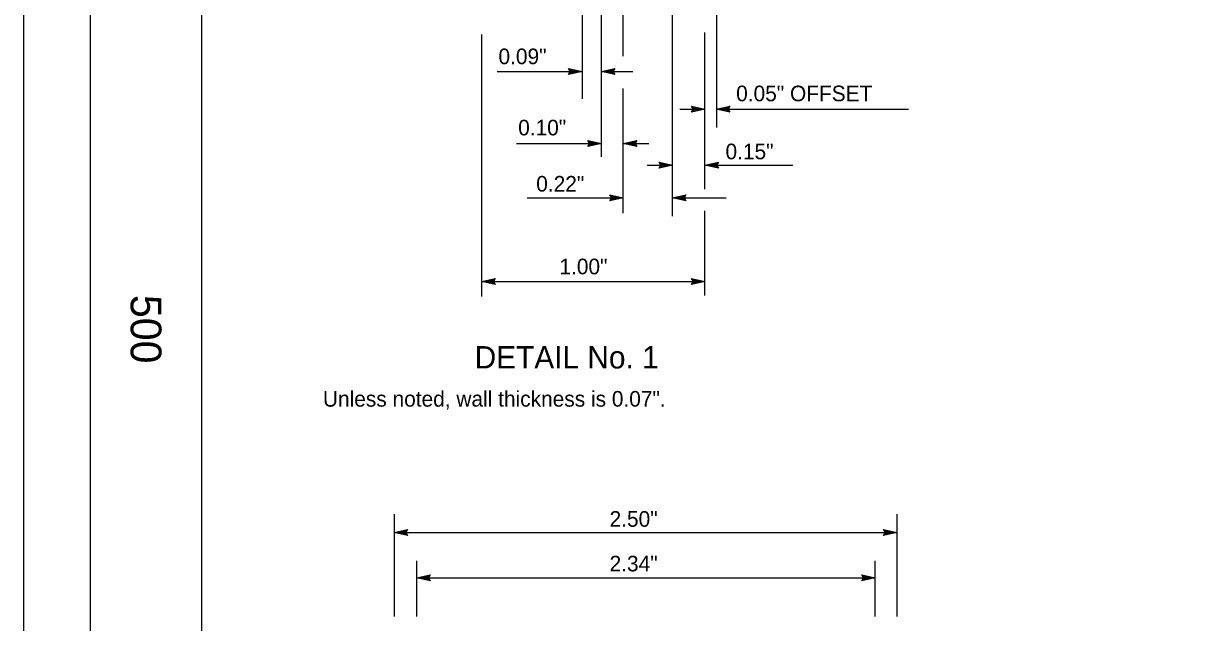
# Model space of a CAD drawing. Extents: x -894 to 866, y -472 to 714.
# Drawn here: x -894 to -369, y -8 to 261 of the extents above; entities that cross this region are included whole.
import ezdxf

# ---------------------------------------------------------------- set-up
doc = ezdxf.new("R2010")
doc.units = 0
for name, color, linetype in [('border_PLOTTING-ELEMENTS', 7, 'Continuous'), ('border_rw_22x34_Cut_Lines', 7, 'Continuous'), ('border_SHEET', 7, 'Continuous'), ('border_WITHIN-BORDER-anno', 7, 'Continuous'), ('tcd_SIGN-PANEL-anno', 7, 'Continuous')]:
    doc.layers.add(name, color=color, linetype=linetype)

msp = doc.modelspace()

# ---------------------------------------------------------------- linework, layer by layer
at = {"layer": 'border_PLOTTING-ELEMENTS'}
for points in [[(-894.04, -472.44), (865.96, -472.44), (865.96, 713.56), (-894.04, 713.56)], [(-864.04, 670.56), (835.96, 670.56), (835.96, -429.44), (-864.04, -429.44)]]:
    msp.add_lwpolyline(points, close=True, dxfattribs=at)
at = {"layer": 'border_rw_22x34_Cut_Lines'}
msp.add_lwpolyline([(-864.04, 670.56), (835.96, 670.56), (835.96, -429.44), (-864.04, -429.44)], close=True, dxfattribs=at)
at = {"layer": 'border_SHEET'}
msp.add_line((-814.04, -404.44), (-814.04, 645.56), dxfattribs=at)
at = {"layer": 'tcd_SIGN-PANEL-anno'}
for p, q in [((-643.56, 426.69), (-643.56, 227.05)), ((-583.32, 402.56), (-583.32, 214.23)), ((-634.9, 201.08), (-634.9, 339.44)), ((-625.06, 246.18), (-625.06, 339.44)), ((-603.01, 174.38), (-603.01, 339.27)), ((-688.44, 138.41), (-688.44, 255.81)), ((-588.44, 186.52), (-588.44, 256.69)), ((-681.63, 239.21), (-643.56, 239.21)), ((-648.76, 239.21), (-649.56, 240.55)), ((-649.56, 240.55), (-649.56, 240.55)), ((-649.56, 240.55), (-643.56, 239.21)), ((-643.56, 239.21), (-649.56, 237.88)), ((-649.56, 237.88), (-648.76, 239.21)), ((-649.56, 237.88), (-649.56, 237.88)), ((-649.34, 240.2), (-644.94, 239.21)), ((-644.95, 239.21), (-649.33, 238.24)), ((-646.32, 239.22), (-649.15, 238.59)), ((-649.11, 239.84), (-646.32, 239.22)), ((-648.93, 239.49), (-647.7, 239.22)), ((-647.7, 239.22), (-648.91, 238.95)), ((-643.56, 239.21), (-643.56, 239.21)), ((-634.9, 239.21), (-628.9, 240.54)), ((-634.9, 239.21), (-620.72, 239.21)), ((-628.9, 237.87), (-634.9, 239.21)), ((-634.9, 239.21), (-634.9, 239.21)), ((-629.12, 238.23), (-633.52, 239.21)), ((-633.51, 239.22), (-629.13, 240.18)), ((-632.14, 239.21), (-629.31, 239.84)), ((-629.35, 238.59), (-632.14, 239.21)), ((-630.75, 239.21), (-629.55, 239.48)), ((-629.52, 238.94), (-630.75, 239.21)), ((-628.9, 240.54), (-629.7, 239.21)), ((-629.7, 239.21), (-628.9, 237.87)), ((-628.9, 240.54), (-628.9, 240.54)), ((-628.9, 237.87), (-628.9, 237.87)), ((-625.06, 175.76), (-625.06, 231.61)), ((-599.71, 222.38), (-588.44, 222.38)), ((-594.44, 223.72), (-594.44, 223.72)), ((-594.44, 221.05), (-594.44, 221.05)), ((-588.44, 222.38), (-588.44, 222.38)), ((-583.32, 222.38), (-497.11, 222.38)), ((-583.32, 222.38), (-583.32, 222.38)), ((-577.32, 223.71), (-577.32, 223.71)), ((-577.32, 221.04), (-577.32, 221.04)), ((-672.98, 206.96), (-634.9, 206.96)), ((-640.1, 206.96), (-640.9, 208.29)), ((-640.9, 208.29), (-640.9, 208.29)), ((-640.9, 208.29), (-634.9, 206.96)), ((-634.9, 206.96), (-640.9, 205.63)), ((-640.9, 205.63), (-640.1, 206.96)), ((-640.9, 205.63), (-640.9, 205.63)), ((-640.68, 207.94), (-636.28, 206.96)), ((-636.29, 206.95), (-640.66, 205.98)), ((-637.66, 206.96), (-640.49, 206.33)), ((-640.45, 207.58), (-637.66, 206.96)), ((-640.27, 207.23), (-639.04, 206.96)), ((-639.04, 206.96), (-640.25, 206.69)), ((-634.9, 206.96), (-634.9, 206.96)), ((-625.06, 206.96), (-619.06, 208.29)), ((-625.06, 206.96), (-613.54, 206.96)), ((-619.06, 205.62), (-625.06, 206.96)), ((-625.06, 206.96), (-625.06, 206.96)), ((-619.27, 205.97), (-623.68, 206.95)), ((-623.67, 206.96), (-619.29, 207.93)), ((-622.29, 206.95), (-619.47, 207.58)), ((-619.51, 206.33), (-622.29, 206.95)), ((-620.91, 206.95), (-619.7, 207.22)), ((-619.68, 206.68), (-620.91, 206.95)), ((-619.06, 208.29), (-619.86, 206.96)), ((-619.86, 206.96), (-619.06, 205.62)), ((-619.06, 208.29), (-619.06, 208.29)), ((-619.06, 205.62), (-619.06, 205.62)), ((-614.33, 197.24), (-603.01, 197.24)), ((-608.21, 197.24), (-609.01, 198.58)), ((-609.01, 198.58), (-609.01, 198.58)), ((-609.01, 198.58), (-603.01, 197.24)), ((-603.01, 197.24), (-609.01, 195.91)), ((-609.01, 195.91), (-608.21, 197.24)), ((-609.01, 195.91), (-609.01, 195.91)), ((-608.79, 198.23), (-604.39, 197.24)), ((-604.4, 197.24), (-608.77, 196.27)), ((-605.77, 197.24), (-608.6, 196.62)), ((-608.56, 197.87), (-605.77, 197.24)), ((-608.38, 197.52), (-607.15, 197.25)), ((-607.15, 197.25), (-608.36, 196.98)), ((-603.01, 197.24), (-603.01, 197.24)), ((-588.44, 197.24), (-582.44, 198.57)), ((-588.44, 197.24), (-549.01, 197.24)), ((-582.44, 195.9), (-588.44, 197.24)), ((-588.44, 197.24), (-588.44, 197.24)), ((-582.66, 196.26), (-587.06, 197.24)), ((-587.05, 197.25), (-582.68, 198.21)), ((-585.68, 197.24), (-582.85, 197.87)), ((-582.89, 196.62), (-585.68, 197.24)), ((-584.3, 197.24), (-583.09, 197.51)), ((-583.07, 196.96), (-584.3, 197.24)), ((-582.44, 198.57), (-583.24, 197.24)), ((-583.24, 197.24), (-582.44, 195.9)), ((-582.44, 198.57), (-582.44, 198.57)), ((-582.44, 195.9), (-582.44, 195.9)), ((-630.26, 182.67), (-631.06, 184.01)), ((-631.06, 184.01), (-631.06, 184.01)), ((-631.06, 184.01), (-625.06, 182.67)), ((-603.01, 182.67), (-597.01, 184)), ((-597.01, 184), (-597.81, 182.67)), ((-597.01, 184), (-597.01, 184)), ((-668.17, 182.67), (-625.06, 182.67)), ((-625.06, 182.67), (-631.06, 181.34)), ((-631.06, 181.34), (-630.26, 182.67)), ((-631.06, 181.34), (-631.06, 181.34)), ((-630.84, 183.66), (-626.44, 182.68)), ((-626.45, 182.67), (-630.82, 181.7)), ((-627.82, 182.68), (-630.64, 182.05)), ((-630.61, 183.3), (-627.82, 182.68)), ((-630.43, 182.95), (-629.2, 182.68)), ((-629.2, 182.68), (-630.41, 182.41)), ((-625.06, 182.67), (-625.06, 182.67)), ((-603.01, 182.67), (-578.92, 182.67)), ((-597.01, 181.33), (-603.01, 182.67)), ((-603.01, 182.67), (-603.01, 182.67)), ((-597.23, 181.69), (-601.63, 182.67)), ((-601.62, 182.68), (-597.24, 183.65)), ((-600.25, 182.67), (-597.42, 183.3)), ((-597.46, 182.05), (-600.25, 182.67)), ((-598.86, 182.67), (-597.66, 182.94)), ((-597.64, 182.4), (-598.86, 182.67)), ((-597.81, 182.67), (-597.01, 181.33)), ((-597.01, 181.33), (-597.01, 181.33)), ((-588.44, 138.82), (-588.44, 176.8)), ((-688.44, 145.21), (-682.44, 146.54)), ((-688.44, 145.21), (-588.44, 145.21)), ((-682.44, 143.87), (-688.44, 145.21)), ((-688.44, 145.21), (-688.44, 145.21)), ((-682.66, 144.23), (-687.06, 145.21)), ((-687.05, 145.22), (-682.68, 146.18)), ((-685.68, 145.21), (-682.85, 145.84)), ((-682.89, 144.59), (-685.68, 145.21)), ((-684.3, 145.21), (-683.09, 145.48)), ((-683.07, 144.94), (-684.3, 145.21)), ((-682.44, 146.54), (-683.24, 145.21)), ((-683.24, 145.21), (-682.44, 143.87)), ((-682.44, 146.54), (-682.44, 146.54)), ((-682.44, 143.87), (-682.44, 143.87)), ((-593.64, 145.21), (-594.44, 146.55)), ((-594.44, 146.55), (-594.44, 146.55)), ((-594.44, 146.55), (-588.44, 145.21)), ((-588.44, 145.21), (-594.44, 143.88)), ((-594.44, 143.88), (-593.64, 145.21)), ((-594.44, 143.88), (-594.44, 143.88)), ((-594.23, 146.2), (-589.82, 145.21)), ((-589.83, 145.21), (-594.21, 144.24)), ((-591.2, 145.22), (-594.03, 144.59)), ((-593.99, 145.84), (-591.2, 145.22)), ((-593.82, 145.49), (-592.59, 145.22)), ((-592.59, 145.22), (-593.8, 144.95)), ((-588.44, 145.21), (-588.44, 145.21)), ((-727.66, -4.96), (-727.66, 40.96)), ((-502.27, -4.96), (-502.27, 40.96)), ((-727.77, 32.73), (-721.77, 34.06)), ((-727.77, 32.73), (-502.38, 32.73)), ((-721.77, 31.39), (-727.77, 32.73)), ((-727.77, 32.73), (-727.77, 32.73)), ((-721.98, 31.75), (-726.39, 32.73)), ((-726.37, 32.73), (-722, 33.7)), ((-725, 32.73), (-722.18, 33.35)), ((-722.22, 32.11), (-725, 32.73)), ((-723.62, 32.73), (-722.41, 32.99)), ((-722.39, 32.45), (-723.62, 32.73)), ((-721.77, 34.06), (-722.57, 32.73)), ((-722.57, 32.73), (-721.77, 31.39)), ((-721.77, 34.06), (-721.77, 34.06)), ((-507.58, 32.73), (-508.38, 34.07)), ((-508.38, 34.07), (-508.38, 34.07)), ((-508.38, 34.07), (-502.38, 32.73)), ((-502.38, 32.73), (-508.38, 31.4)), ((-508.38, 31.4), (-507.58, 32.73)), ((-508.16, 33.71), (-503.76, 32.73)), ((-503.77, 32.73), (-508.15, 31.76)), ((-505.14, 32.73), (-507.97, 32.11)), ((-507.93, 33.35), (-505.14, 32.73)), ((-507.75, 33.01), (-506.52, 32.73)), ((-506.52, 32.73), (-507.73, 32.47)), ((-502.38, 32.73), (-502.38, 32.73)), ((-721.77, 31.39), (-721.77, 31.39)), ((-508.38, 31.4), (-508.38, 31.4)), ((-717.61, -4.96), (-717.61, 19.99)), ((-512.09, -4.96), (-512.09, 19.99)), ((-717.61, 12.33), (-711.61, 13.66)), ((-717.61, 12.33), (-512.09, 12.33)), ((-711.61, 10.99), (-717.61, 12.33)), ((-717.61, 12.33), (-717.61, 12.33)), ((-711.82, 11.34), (-716.23, 12.33)), ((-716.21, 12.33), (-711.84, 13.3)), ((-714.84, 12.33), (-712.02, 12.95)), ((-712.06, 11.7), (-714.84, 12.33)), ((-713.46, 12.33), (-712.25, 12.59)), ((-712.23, 12.05), (-713.46, 12.33)), ((-711.61, 13.66), (-712.41, 12.33)), ((-712.41, 12.33), (-711.61, 10.99)), ((-711.61, 13.66), (-711.61, 13.66)), ((-711.61, 10.99), (-711.61, 10.99)), ((-517.29, 12.33), (-518.09, 13.67)), ((-518.09, 13.67), (-518.09, 13.67)), ((-518.09, 13.67), (-512.09, 12.33)), ((-512.09, 12.33), (-518.09, 11)), ((-518.09, 11), (-517.29, 12.33)), ((-518.09, 11), (-518.09, 11)), ((-517.88, 13.31), (-513.47, 12.33)), ((-513.49, 12.33), (-517.86, 11.36)), ((-514.86, 12.33), (-517.68, 11.7)), ((-517.64, 12.95), (-514.86, 12.33)), ((-517.47, 12.61), (-516.24, 12.33)), ((-516.24, 12.33), (-517.45, 12.06)), ((-512.09, 12.33), (-512.09, 12.33))]:
    msp.add_line(p, q, dxfattribs=at)
for points in [[(-594.44, 223.72), (-588.44, 222.38), (-594.44, 221.05), (-594.23, 221.4), (-589.83, 222.37), (-594.23, 223.36), (-594.02, 223.01), (-591.2, 222.38), (-594.02, 221.76), (-593.8, 222.11), (-592.59, 222.38), (-593.81, 222.65), (-593.64, 222.38), (-594.44, 221.05), (-593.64, 222.38)], [(-577.32, 221.04), (-583.32, 222.38), (-577.32, 223.71), (-577.54, 223.35), (-581.93, 222.38), (-577.54, 221.39), (-577.75, 221.75), (-580.56, 222.37), (-577.75, 223), (-577.96, 222.64), (-579.18, 222.37), (-577.96, 222.1), (-578.12, 222.38), (-577.32, 223.71), (-578.12, 222.38)]]:
    msp.add_lwpolyline(points, close=True, dxfattribs=at)

# ---------------------------------------------------------------- texts
at = {"layer": 'border_WITHIN-BORDER-anno'}
msp.add_text('500', height=13.78, rotation=270, dxfattribs=at).set_placement((-845.95, 139.16))
at = {"layer": 'tcd_SIGN-PANEL-anno'}
for s, height, p in [('0.09"', 7, (-681.02, 242.52)), ('0.05" OFFSET', 7, (-574.45, 225.91)), ('0.10"', 7, (-672.2, 210.64)), ('0.15"', 7, (-579.23, 199.91)), ('0.22"', 7, (-664.1, 185.44)), ('1.00"', 7, (-653.7, 148.38)), ('DETAIL No. 1', 10, (-691.7, 106.2)), ('Unless noted, wall thickness is 0.07".', 7, (-759.74, 89.08)), ('2.50"', 7, (-631.21, 35.26)), ('2.34"', 7, (-631.21, 15.27))]:
    msp.add_text(s, height=height, dxfattribs=at).set_placement(p)

doc.saveas('drawing.dxf')
